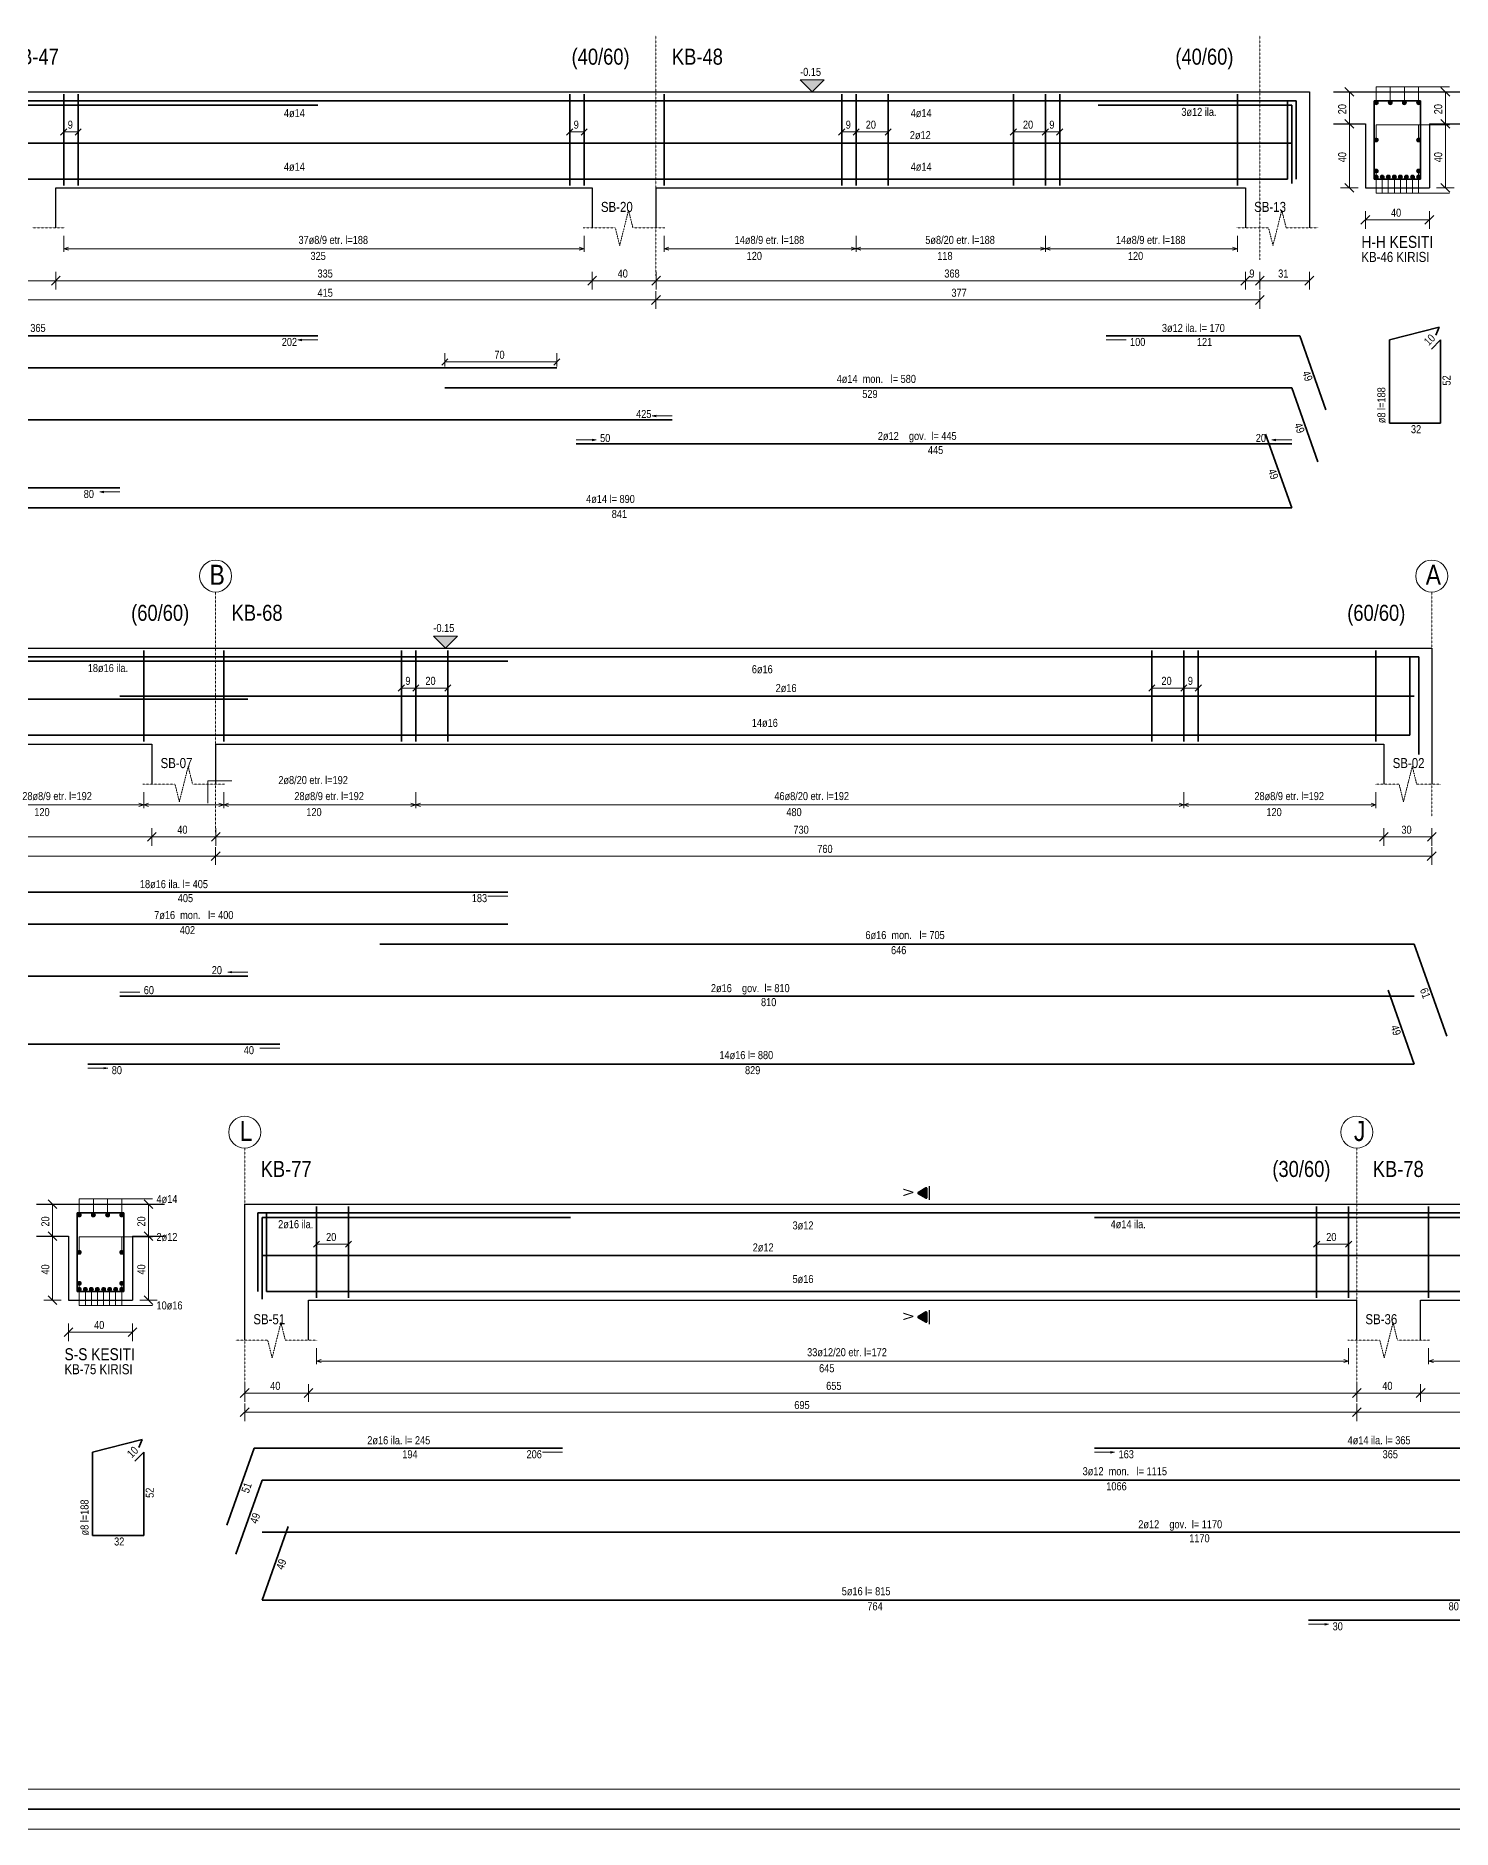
# Model space of a CAD drawing. Header units: millimetres. Extents: x -267 to 94375, y 6431 to 10838.
# Drawn here: x 87541 to 89312, y 6532 to 8773 of the extents above; entities that cross this region are included whole.
import ezdxf

# ---------------------------------------------------------------- set-up
doc = ezdxf.new("R2010")
doc.units = ezdxf.units.MM
doc.header["$LTSCALE"] = 0.0001
doc.linetypes.add('DASHED', pattern=[19.05, 12.7, -6.35])
for name, color, linetype, lineweight in [('AKS BALONU (BEYKENT)', 7, 'Continuous', 20), ('AKS CIZGISI (BEYKENT)', 252, 'DASHED', 20), ('AKS NO (BEYKENT)', 3, 'Continuous', 20), ('DONATI (BEYKENT)', 4, 'Continuous', 35), ('DONATI KESIT (BEYKENT)', 7, 'Continuous', 20), ('DONATI YAZISI (BEYKENT)', 3, 'Continuous', 20), ('I.DONATI OKU (BEYKENT)', 160, 'Continuous', 20), ('KESIT ISMI (BEYKENT)', 6, 'Continuous', 20), ('KESIT SINIRI (BEYKENT)', 241, 'DASHED', 20), ('KESIT_(BEYKENT)', 151, 'Continuous', 25), ('KIRIS (BEYKENT)', 2, 'Continuous', 30), ('KIRIS ISMI (BEYKENT)', 40, 'Continuous', 20), ('KOLON ISMI (BEYKENT)', 91, 'Continuous', 20), ('KOT CIZGI (BEYKENT)', 120, 'Continuous', 20), ('KOT YAZI (BEYKENT)', 7, 'Continuous', 20), ('OLCU (BEYKENT)', 14, 'Continuous', 20), ('OLCU YAZISI (BEYKENT)', 7, 'Continuous', 20), ('PENC2', 1, 'Continuous', 20), ('SHEETSUMMARY-50', 152, 'Continuous', 20), ('SheetView', 40, 'Continuous', 20), ('SheetViewOut', 231, 'Continuous', 20)]:
    doc.layers.add(name, color=color, linetype=linetype, lineweight=lineweight)
doc.styles.add('KOT (BEYKENT)', font='')
doc.styles.add('OLCU (BEYKENT)', font='')
doc.styles.add('YAZI (BEYKENT)', font='')
doc.styles.get('KOT (BEYKENT)').set_extended_font_data('Bahnschrift Light Condensed')
doc.styles.get('OLCU (BEYKENT)').set_extended_font_data('Bahnschrift Light Condensed')
doc.styles.get('YAZI (BEYKENT)').set_extended_font_data('Bahnschrift Light Condensed')

msp = doc.modelspace()

# ---------------------------------------------------------------- hatches: boundary and pattern name
at = {"layer": 'DONATI KESIT (BEYKENT)', "lineweight": 30}
h = msp.add_hatch(color=256, dxfattribs=at)
h.dxf.hatch_style = 1
h.paths.add_polyline_path([(89219.08, 8689.28, 1), (89214.08, 8689.28, 1)])
h = msp.add_hatch(color=256, dxfattribs=at)
h.dxf.hatch_style = 1
h.paths.add_polyline_path([(89236.75, 8689.28, 1), (89231.75, 8689.28, 1)])
h = msp.add_hatch(color=256, dxfattribs=at)
h.dxf.hatch_style = 1
h.paths.add_polyline_path([(89254.41, 8689.28, 1), (89249.41, 8689.28, 1)])
h = msp.add_hatch(color=256, dxfattribs=at)
h.dxf.hatch_style = 1
h.paths.add_polyline_path([(89272.08, 8689.28, 1), (89267.08, 8689.28, 1)])
h = msp.add_hatch(color=256, dxfattribs=at)
h.dxf.hatch_style = 1
h.paths.add_polyline_path([(89219.08, 8642.78, 1), (89214.08, 8642.78, 1)])
h = msp.add_hatch(color=256, dxfattribs=at)
h.dxf.hatch_style = 1
h.paths.add_polyline_path([(89272.08, 8642.78, 1), (89267.08, 8642.78, 1)])
h = msp.add_hatch(color=256, dxfattribs=at)
h.dxf.hatch_style = 1
h.paths.add_polyline_path([(89219.08, 8603.78, 1), (89214.08, 8603.78, 1)])
h = msp.add_hatch(color=256, dxfattribs=at)
h.dxf.hatch_style = 1
h.paths.add_polyline_path([(89272.08, 8603.78, 1), (89267.08, 8603.78, 1)])
h = msp.add_hatch(color=256, dxfattribs=at)
h.dxf.hatch_style = 1
h.paths.add_polyline_path([(89219.08, 8596.28, 1), (89214.08, 8596.28, 1)])
h = msp.add_hatch(color=256, dxfattribs=at)
h.dxf.hatch_style = 1
h.paths.add_polyline_path([(89226.65, 8596.28, 1), (89221.65, 8596.28, 1)])
h = msp.add_hatch(color=256, dxfattribs=at)
h.dxf.hatch_style = 1
h.paths.add_polyline_path([(89234.22, 8596.28, 1), (89229.22, 8596.28, 1)])
h = msp.add_hatch(color=256, dxfattribs=at)
h.dxf.hatch_style = 1
h.paths.add_polyline_path([(89241.79, 8596.28, 1), (89236.79, 8596.28, 1)])
h = msp.add_hatch(color=256, dxfattribs=at)
h.dxf.hatch_style = 1
h.paths.add_polyline_path([(89249.36, 8596.28, 1), (89244.36, 8596.28, 1)])
h = msp.add_hatch(color=256, dxfattribs=at)
h.dxf.hatch_style = 1
h.paths.add_polyline_path([(89256.94, 8596.28, 1), (89251.94, 8596.28, 1)])
h = msp.add_hatch(color=256, dxfattribs=at)
h.dxf.hatch_style = 1
h.paths.add_polyline_path([(89264.51, 8596.28, 1), (89259.51, 8596.28, 1)])
h = msp.add_hatch(color=256, dxfattribs=at)
h.dxf.hatch_style = 1
h.paths.add_polyline_path([(89272.08, 8596.28, 1), (89267.08, 8596.28, 1)])
h = msp.add_hatch(color=256, dxfattribs=at)
h.dxf.hatch_style = 1
h.paths.add_polyline_path([(87598.13, 7299.28, 1), (87593.13, 7299.28, 1)])
h = msp.add_hatch(color=256, dxfattribs=at)
h.dxf.hatch_style = 1
h.paths.add_polyline_path([(87615.8, 7299.28, 1), (87610.8, 7299.28, 1)])
h = msp.add_hatch(color=256, dxfattribs=at)
h.dxf.hatch_style = 1
h.paths.add_polyline_path([(87633.46, 7299.28, 1), (87628.46, 7299.28, 1)])
h = msp.add_hatch(color=256, dxfattribs=at)
h.dxf.hatch_style = 1
h.paths.add_polyline_path([(87651.13, 7299.28, 1), (87646.13, 7299.28, 1)])
h = msp.add_hatch(color=256, dxfattribs=at)
h.dxf.hatch_style = 1
h.paths.add_polyline_path([(87598.13, 7252.78, 1), (87593.13, 7252.78, 1)])
h = msp.add_hatch(color=256, dxfattribs=at)
h.dxf.hatch_style = 1
h.paths.add_polyline_path([(87651.13, 7252.78, 1), (87646.13, 7252.78, 1)])
h = msp.add_hatch(color=256, dxfattribs=at)
h.dxf.hatch_style = 1
h.paths.add_polyline_path([(87598.13, 7213.78, 1), (87593.13, 7213.78, 1)])
h = msp.add_hatch(color=256, dxfattribs=at)
h.dxf.hatch_style = 1
h.paths.add_polyline_path([(87651.13, 7213.78, 1), (87646.13, 7213.78, 1)])
h = msp.add_hatch(color=256, dxfattribs=at)
h.dxf.hatch_style = 1
h.paths.add_polyline_path([(87598.13, 7206.28, 1), (87593.13, 7206.28, 1)])
h = msp.add_hatch(color=256, dxfattribs=at)
h.dxf.hatch_style = 1
h.paths.add_polyline_path([(87605.7, 7206.28, 1), (87600.7, 7206.28, 1)])
h = msp.add_hatch(color=256, dxfattribs=at)
h.dxf.hatch_style = 1
h.paths.add_polyline_path([(87613.27, 7206.28, 1), (87608.27, 7206.28, 1)])
h = msp.add_hatch(color=256, dxfattribs=at)
h.dxf.hatch_style = 1
h.paths.add_polyline_path([(87620.84, 7206.28, 1), (87615.84, 7206.28, 1)])
h = msp.add_hatch(color=256, dxfattribs=at)
h.dxf.hatch_style = 1
h.paths.add_polyline_path([(87628.42, 7206.28, 1), (87623.42, 7206.28, 1)])
h = msp.add_hatch(color=256, dxfattribs=at)
h.dxf.hatch_style = 1
h.paths.add_polyline_path([(87635.99, 7206.28, 1), (87630.99, 7206.28, 1)])
h = msp.add_hatch(color=256, dxfattribs=at)
h.dxf.hatch_style = 1
h.paths.add_polyline_path([(87643.56, 7206.28, 1), (87638.56, 7206.28, 1)])
h = msp.add_hatch(color=256, dxfattribs=at)
h.dxf.hatch_style = 1
h.paths.add_polyline_path([(87651.13, 7206.28, 1), (87646.13, 7206.28, 1)])
at = {"layer": 'KESIT_(BEYKENT)'}
h = msp.add_hatch(color=256, dxfattribs=at)
h.dxf.hatch_style = 1
h.paths.add_polyline_path([(88655.27, 7332.18, 0.5773503), (88653.77, 7333.05), (88644.27, 7327.56, 0.5773503), (88644.27, 7325.83), (88653.77, 7320.35, 0.5773503), (88655.27, 7321.21)])
h = msp.add_hatch(color=256, dxfattribs=at)
h.dxf.hatch_style = 1
h.paths.add_polyline_path([(88655.27, 7177.18, 0.5773503), (88653.77, 7178.05), (88644.27, 7172.56, 0.5773503), (88644.27, 7170.83), (88653.77, 7165.35, 0.5773503), (88655.27, 7166.21)])
at = {"layer": 'KOT CIZGI (BEYKENT)'}
for points in [[(88496.58, 8717.78), (88511.58, 8702.78), (88526.58, 8717.78)], [(88038.21, 8022.78), (88053.21, 8007.78), (88068.21, 8022.78)]]:
    msp.add_hatch(color=256, dxfattribs=at).paths.add_polyline_path(points)

# ---------------------------------------------------------------- linework, layer by layer
at = {"layer": 'AKS BALONU (BEYKENT)'}
for centre in [(87766.01, 8097.78), (89286.01, 8097.78), (87802.33, 7402.78), (89192.33, 7402.78)]:
    msp.add_circle(centre, 20, dxfattribs=at)
at = {"layer": 'AKS CIZGISI (BEYKENT)'}
for p, q in [((88316.38, 8772.78), (88316.38, 8472.78)), ((89071.08, 8772.78), (89071.08, 8492.78)), ((87766.01, 8077.78), (87766.01, 7777.78)), ((89286.01, 8077.78), (89286.01, 7797.78)), ((87802.33, 7382.78), (87802.33, 7082.78)), ((89192.33, 7382.78), (89192.33, 7082.78))]:
    msp.add_line(p, q, dxfattribs=at)
at = {"layer": 'DONATI (BEYKENT)'}
for p, q in [((87576.18, 8699.78), (87576.18, 8585.78)), ((87594.18, 8699.78), (87594.18, 8585.78)), ((88208.58, 8699.78), (88208.58, 8585.78)), ((88226.58, 8699.78), (88226.58, 8585.78)), ((88326.58, 8699.78), (88326.58, 8585.78)), ((88548.58, 8699.78), (88548.58, 8585.78)), ((88566.58, 8699.78), (88566.58, 8585.78)), ((88606.58, 8699.78), (88606.58, 8585.78)), ((88763.08, 8699.78), (88763.08, 8585.78)), ((88803.08, 8699.78), (88803.08, 8585.78)), ((88821.08, 8699.78), (88821.08, 8585.78)), ((89043.08, 8699.78), (89043.08, 8585.78)), ((86112.68, 8691.78), (88192.46, 8691.78)), ((87158.68, 8686.28), (87893.68, 8686.28)), ((88052.46, 8691.78), (89116.58, 8691.78)), ((88868.95, 8686.28), (89111.08, 8686.28)), ((89105.58, 8593.78), (89105.58, 8691.78)), ((89111.08, 8686.28), (89111.08, 8588.28)), ((89116.58, 8691.78), (89116.58, 8593.78)), ((89214.08, 8691.78), (89272.08, 8691.78)), ((89214.08, 8593.78), (89214.08, 8691.78)), ((89272.08, 8691.78), (89272.08, 8593.78)), ((86118.18, 8638.78), (89111.08, 8638.78)), ((86123.68, 8593.78), (87646.18, 8593.78)), ((87426.18, 8593.78), (89105.58, 8593.78)), ((89272.08, 8593.78), (89214.08, 8593.78)), ((89233.08, 8392.78), (89295.17, 8408.78)), ((89291.17, 8398.78), (89295.17, 8408.78)), ((87158.68, 8397.78), (87893.68, 8397.78)), ((88878.96, 8397.78), (89121.08, 8397.78)), ((89121.08, 8397.78), (89153.75, 8305.39)), ((89233.08, 8392.78), (89233.08, 8288.78)), ((89285.78, 8381.46), (89297.08, 8392.78)), ((89297.08, 8288.78), (89297.08, 8392.78)), ((86118.18, 8357.78), (88192.46, 8357.78)), ((88052.46, 8332.78), (89111.08, 8332.78)), ((89111.08, 8332.78), (89143.75, 8240.39)), ((86118.18, 8292.78), (88336.58, 8292.78)), ((89111.08, 8182.78), (89078.41, 8275.18)), ((89297.08, 8288.78), (89233.08, 8288.78)), ((88216.58, 8262.78), (89111.08, 8262.78)), ((86118.18, 8207.78), (87646.18, 8207.78)), ((87426.18, 8182.78), (89111.08, 8182.78)), ((87676.21, 8004.78), (87676.21, 7890.78)), ((87776.21, 8004.78), (87776.21, 7890.78)), ((87998.21, 8004.78), (87998.21, 7890.78)), ((88016.21, 8004.78), (88016.21, 7890.78)), ((88056.21, 8004.78), (88056.21, 7890.78)), ((88936.2, 8004.78), (88936.2, 7890.78)), ((88976.21, 8004.78), (88976.21, 7890.78)), ((88994.2, 8004.78), (88994.2, 7890.78)), ((89216.2, 8004.78), (89216.2, 7890.78)), ((87321.21, 7991.28), (88131.21, 7991.28)), ((87326.21, 7996.78), (88131.21, 7996.78)), ((87971.21, 7996.78), (89269.7, 7996.78)), ((89258.71, 7898.78), (89258.71, 7996.78)), ((89269.7, 7996.78), (89269.7, 7874.78)), ((86126.21, 7943.78), (87806.21, 7943.78)), ((87646.21, 7947.78), (89264.21, 7947.78)), ((86086.21, 7898.78), (87846.21, 7898.78)), ((87606.21, 7898.78), (89258.71, 7898.78)), ((87321.21, 7702.78), (88131.21, 7702.78)), ((87326.21, 7662.78), (88131.21, 7662.78)), ((87971.21, 7637.78), (89264.21, 7637.78)), ((89264.21, 7637.78), (89304.87, 7522.76)), ((86126.21, 7597.78), (87806.21, 7597.78)), ((89264.21, 7487.78), (89231.54, 7580.18)), ((87646.21, 7572.78), (89264.21, 7572.78)), ((86086.21, 7512.78), (87846.21, 7512.78)), ((87606.21, 7487.78), (89264.21, 7487.78)), ((87892.13, 7309.78), (87892.13, 7195.78)), ((87932.13, 7309.78), (87932.13, 7195.78)), ((89142.13, 7309.78), (89142.13, 7195.78)), ((89182.13, 7309.78), (89182.13, 7195.78)), ((89282.13, 7309.78), (89282.13, 7195.78)), ((87593.13, 7301.78), (87651.13, 7301.78)), ((87593.13, 7203.78), (87593.13, 7301.78)), ((87651.13, 7301.78), (87651.13, 7203.78)), ((87818.63, 7203.78), (87818.63, 7301.78)), ((87818.63, 7301.78), (89954.33, 7301.78)), ((87824.13, 7194.28), (87824.13, 7296.28)), ((87824.13, 7296.28), (88209.63, 7296.28)), ((87829.63, 7301.78), (87829.63, 7203.78)), ((88864.63, 7296.28), (89599.63, 7296.28)), ((87824.13, 7248.78), (90161.73, 7248.78)), ((87651.13, 7203.78), (87593.13, 7203.78)), ((87829.63, 7203.78), (89352.13, 7203.78)), ((89132.13, 7203.78), (90161.73, 7203.78)), ((87612.13, 7002.78), (87674.22, 7018.78)), ((87670.22, 7008.78), (87674.22, 7018.78)), ((87612.13, 7002.78), (87612.13, 6898.78)), ((87664.83, 6991.46), (87676.13, 7002.78)), ((87676.13, 6898.78), (87676.13, 7002.78)), ((87780.13, 6911.61), (87814.13, 7007.78)), ((87814.13, 7007.78), (88199.63, 7007.78)), ((88864.63, 7007.78), (89599.63, 7007.78)), ((87791.46, 6875.39), (87824.13, 6967.78)), ((87824.13, 6967.78), (89954.33, 6967.78)), ((87856.8, 6910.18), (87824.13, 6817.78)), ((87824.13, 6902.78), (90161.73, 6902.78)), ((87676.13, 6898.78), (87612.13, 6898.78)), ((87824.13, 6817.78), (89352.13, 6817.78)), ((89132.13, 6792.78), (90161.73, 6792.78))]:
    msp.add_line(p, q, dxfattribs=at)
at = {"layer": 'DONATI KESIT (BEYKENT)'}
for centre in [(89216.58, 8689.28), (89234.25, 8689.28), (89251.91, 8689.28), (89269.58, 8689.28), (89216.58, 8642.78), (89269.58, 8642.78), (89216.58, 8603.78), (89269.58, 8603.78), (89216.58, 8596.28), (89224.15, 8596.28), (89231.72, 8596.28), (89239.29, 8596.28), (89246.86, 8596.28), (89254.44, 8596.28), (89262.01, 8596.28), (89269.58, 8596.28), (87595.63, 7299.28), (87613.3, 7299.28), (87630.96, 7299.28), (87648.63, 7299.28), (87595.63, 7252.78), (87648.63, 7252.78), (87595.63, 7213.78), (87648.63, 7213.78), (87595.63, 7206.28), (87603.2, 7206.28), (87610.77, 7206.28), (87618.34, 7206.28), (87625.92, 7206.28), (87633.49, 7206.28), (87641.06, 7206.28), (87648.63, 7206.28)]:
    msp.add_circle(centre, 2.5, dxfattribs=at)
at = {"layer": 'I.DONATI OKU (BEYKENT)'}
for p, q in [((89216.58, 8689.28), (89216.58, 8709.28)), ((89216.58, 8709.28), (89308.08, 8709.28)), ((89234.25, 8689.28), (89234.25, 8709.28)), ((89251.91, 8689.28), (89251.91, 8709.28)), ((89269.58, 8689.28), (89269.58, 8709.28)), ((89216.58, 8642.78), (89216.58, 8661.78)), ((89216.58, 8661.78), (89308.08, 8661.78)), ((89269.58, 8642.78), (89269.58, 8661.78)), ((89216.58, 8603.78), (89216.58, 8576.28)), ((89224.15, 8596.28), (89224.15, 8576.28)), ((89231.72, 8596.28), (89231.72, 8576.28)), ((89239.29, 8596.28), (89239.29, 8576.28)), ((89246.86, 8596.28), (89246.86, 8576.28)), ((89254.44, 8596.28), (89254.44, 8576.28)), ((89262.01, 8596.28), (89262.01, 8576.28)), ((89269.58, 8603.78), (89269.58, 8576.28)), ((89216.58, 8576.28), (89308.08, 8576.28)), ((87576.18, 8522.78), (87576.18, 8502.78)), ((88226.58, 8522.78), (88226.58, 8502.78)), ((88326.58, 8522.78), (88326.58, 8502.78)), ((88566.58, 8522.78), (88566.58, 8502.78)), ((88803.08, 8522.78), (88803.08, 8502.78)), ((89043.08, 8522.78), (89043.08, 8502.78)), ((87576.18, 8506.78), (87582.18, 8508.78)), ((87576.18, 8506.78), (88226.58, 8506.78)), ((87576.18, 8506.78), (87582.18, 8504.78)), ((88226.58, 8506.78), (88220.58, 8508.78)), ((88226.58, 8506.78), (88220.58, 8504.78)), ((88326.58, 8506.78), (88332.58, 8508.78)), ((88326.58, 8506.78), (89043.08, 8506.78)), ((88326.58, 8506.78), (88332.58, 8504.78)), ((88560.58, 8508.78), (88572.58, 8504.78)), ((88560.58, 8504.78), (88572.58, 8508.78)), ((88797.08, 8508.78), (88809.08, 8504.78)), ((88797.08, 8504.78), (88809.08, 8508.78)), ((89043.08, 8506.78), (89037.08, 8508.78)), ((89043.08, 8506.78), (89037.08, 8504.78)), ((87868.68, 8392.78), (87873.58, 8393.76)), ((87893.68, 8392.78), (87868.68, 8392.78)), ((87868.68, 8392.78), (87873.58, 8391.8)), ((88878.96, 8392.78), (88903.95, 8392.78)), ((88311.58, 8297.78), (88316.49, 8298.76)), ((88336.58, 8297.78), (88311.58, 8297.78)), ((88311.58, 8297.78), (88316.49, 8296.8)), ((88216.58, 8267.78), (88241.58, 8267.78)), ((88241.58, 8267.78), (88236.68, 8268.76)), ((88241.58, 8267.78), (88236.68, 8266.8)), ((89086.08, 8267.78), (89090.98, 8268.76)), ((89111.08, 8267.78), (89086.08, 8267.78)), ((89086.08, 8267.78), (89090.98, 8266.8)), ((87621.18, 8202.78), (87626.08, 8203.76)), ((87646.18, 8202.78), (87621.18, 8202.78)), ((87621.18, 8202.78), (87626.08, 8201.8)), ((87676.21, 7827.78), (87676.21, 7807.78)), ((87776.21, 7827.78), (87776.21, 7807.78)), ((88016.21, 7827.78), (88016.21, 7807.78)), ((88976.21, 7827.78), (88976.21, 7807.78)), ((89216.2, 7827.78), (89216.2, 7807.78)), ((86256.21, 7811.78), (87676.21, 7811.78)), ((87676.21, 7811.78), (87670.21, 7813.78)), ((87676.21, 7811.78), (87670.21, 7809.78)), ((87776.21, 7811.78), (87782.21, 7813.78)), ((87776.21, 7811.78), (89216.2, 7811.78)), ((87776.21, 7811.78), (87782.21, 7809.78)), ((88010.21, 7813.78), (88022.21, 7809.78)), ((88010.21, 7809.78), (88022.21, 7813.78)), ((88970.21, 7813.78), (88982.21, 7809.78)), ((88970.21, 7809.78), (88982.21, 7813.78)), ((89216.2, 7811.78), (89210.21, 7813.78)), ((89216.2, 7811.78), (89210.21, 7809.78)), ((88131.21, 7697.78), (88106.21, 7697.78)), ((87781.21, 7602.78), (87786.11, 7603.76)), ((87806.21, 7602.78), (87781.21, 7602.78)), ((87781.21, 7602.78), (87786.11, 7601.8)), ((87646.21, 7577.78), (87671.21, 7577.78)), ((87846.21, 7507.78), (87821.21, 7507.78)), ((87606.21, 7482.78), (87631.21, 7482.78)), ((87631.21, 7482.78), (87626.3, 7483.76)), ((87631.21, 7482.78), (87626.3, 7481.8)), ((87595.63, 7299.28), (87595.63, 7319.28)), ((87595.63, 7319.28), (87687.13, 7319.28)), ((87613.3, 7299.28), (87613.3, 7319.28)), ((87630.96, 7299.28), (87630.96, 7319.28)), ((87648.63, 7299.28), (87648.63, 7319.28)), ((87595.63, 7252.78), (87595.63, 7271.78)), ((87595.63, 7271.78), (87687.13, 7271.78)), ((87648.63, 7252.78), (87648.63, 7271.78)), ((87595.63, 7213.78), (87595.63, 7186.28)), ((87603.2, 7206.28), (87603.2, 7186.28)), ((87610.77, 7206.28), (87610.77, 7186.28)), ((87618.34, 7206.28), (87618.34, 7186.28)), ((87625.92, 7206.28), (87625.92, 7186.28)), ((87633.49, 7206.28), (87633.49, 7186.28)), ((87641.06, 7206.28), (87641.06, 7186.28)), ((87648.63, 7213.78), (87648.63, 7186.28)), ((87595.63, 7186.28), (87687.13, 7186.28)), ((87892.13, 7132.78), (87892.13, 7112.78)), ((89182.13, 7132.78), (89182.13, 7112.78)), ((89282.13, 7132.78), (89282.13, 7112.78)), ((87892.13, 7116.78), (87898.13, 7118.78)), ((87892.13, 7116.78), (89182.13, 7116.78)), ((87892.13, 7116.78), (87898.13, 7114.78)), ((89182.13, 7116.78), (89176.13, 7118.78)), ((89182.13, 7116.78), (89176.13, 7114.78)), ((89282.13, 7116.78), (89288.13, 7118.78)), ((89282.13, 7116.78), (90011.73, 7116.78)), ((89282.13, 7116.78), (89288.13, 7114.78)), ((88199.63, 7002.78), (88174.63, 7002.78)), ((88864.63, 7002.78), (88889.63, 7002.78)), ((88889.63, 7002.78), (88884.72, 7003.76)), ((88889.63, 7002.78), (88884.72, 7001.8)), ((89132.13, 6787.78), (89157.13, 6787.78)), ((89157.13, 6787.78), (89152.22, 6788.76)), ((89157.13, 6787.78), (89152.22, 6786.8))]:
    msp.add_line(p, q, dxfattribs=at)
at = {"layer": 'KESIT SINIRI (BEYKENT)'}
for p, q in [((88276.58, 8532.78), (88282.08, 8554.78)), ((88282.08, 8554.78), (88287.58, 8532.78)), ((89093.08, 8532.78), (89098.58, 8554.78)), ((89098.58, 8554.78), (89104.08, 8532.78)), ((87537.18, 8532.78), (87577.18, 8532.78)), ((88225.58, 8532.78), (88265.58, 8532.78)), ((88265.58, 8532.78), (88271.08, 8510.78)), ((88271.08, 8510.78), (88276.58, 8532.78)), ((88287.58, 8532.78), (88327.58, 8532.78)), ((89042.08, 8532.78), (89082.08, 8532.78)), ((89082.08, 8532.78), (89087.58, 8510.78)), ((89087.58, 8510.78), (89093.08, 8532.78)), ((89104.08, 8532.78), (89144.08, 8532.78)), ((87726.21, 7837.78), (87731.71, 7859.78)), ((87731.71, 7859.78), (87737.21, 7837.78)), ((89256.21, 7837.78), (89261.71, 7859.78)), ((89261.71, 7859.78), (89267.2, 7837.78)), ((87675.21, 7837.78), (87715.21, 7837.78)), ((87715.21, 7837.78), (87720.71, 7815.78)), ((87720.71, 7815.78), (87726.21, 7837.78)), ((87737.21, 7837.78), (87777.21, 7837.78)), ((89215.21, 7837.78), (89245.2, 7837.78)), ((89245.2, 7837.78), (89250.71, 7815.78)), ((89250.71, 7815.78), (89256.21, 7837.78)), ((89267.2, 7837.78), (89297.21, 7837.78)), ((87842.13, 7142.78), (87847.63, 7164.78)), ((87847.63, 7164.78), (87853.13, 7142.78)), ((89232.13, 7142.78), (89237.63, 7164.78)), ((89237.63, 7164.78), (89243.13, 7142.78)), ((87791.13, 7142.78), (87831.13, 7142.78)), ((87831.13, 7142.78), (87836.63, 7120.78)), ((87836.63, 7120.78), (87842.13, 7142.78)), ((87853.13, 7142.78), (87893.13, 7142.78)), ((89181.13, 7142.78), (89221.13, 7142.78)), ((89221.13, 7142.78), (89226.63, 7120.78)), ((89226.63, 7120.78), (89232.13, 7142.78)), ((89243.13, 7142.78), (89283.13, 7142.78))]:
    msp.add_line(p, q, dxfattribs=at)
at = {"layer": 'KESIT_(BEYKENT)'}
for p, q in [((88657.77, 7335.36), (88657.77, 7318.04)), ((88657.77, 7180.36), (88657.77, 7163.04))]:
    msp.add_line(p, q, dxfattribs=at)
at = {"layer": 'KESIT_(BEYKENT)', "flags": 128}
for points in [[(88653.77, 7333.05), (88644.27, 7327.56, 0.5773503), (88644.27, 7325.83), (88653.77, 7320.35, 0.5773503), (88655.27, 7321.21), (88655.27, 7332.18, 0.5773503)], [(88653.77, 7178.05), (88644.27, 7172.56, 0.5773503), (88644.27, 7170.83), (88653.77, 7165.35, 0.5773503), (88655.27, 7166.21), (88655.27, 7177.18, 0.5773503)]]:
    msp.add_lwpolyline(points, format="xyb", close=True, dxfattribs=at)
at = {"layer": 'KIRIS (BEYKENT)'}
for p, q in [((86096.18, 8702.78), (89133.08, 8702.78)), ((89133.08, 8702.78), (89133.08, 8532.78)), ((89163.08, 8702.78), (89323.08, 8702.78)), ((89163.08, 8662.78), (89203.08, 8662.78)), ((89203.08, 8662.78), (89203.08, 8582.78)), ((89283.08, 8662.78), (89323.08, 8662.78)), ((89283.08, 8662.78), (89283.08, 8582.78)), ((87566.18, 8532.78), (87566.18, 8582.78)), ((87566.18, 8582.78), (88236.58, 8582.78)), ((88236.58, 8582.78), (88236.58, 8532.78)), ((88316.58, 8532.78), (88316.58, 8582.78)), ((88316.58, 8582.78), (89053.08, 8582.78)), ((89053.08, 8582.78), (89053.08, 8532.78)), ((89203.08, 8582.78), (89283.08, 8582.78)), ((83361.24, 8007.78), (89286.21, 8007.78)), ((89286.21, 8007.78), (89286.21, 7837.78)), ((86246.21, 7887.78), (87686.21, 7887.78)), ((87686.21, 7887.78), (87686.21, 7837.78)), ((87766.21, 7837.78), (87766.21, 7887.78)), ((87766.21, 7887.78), (89226.21, 7887.78)), ((89226.21, 7887.78), (89226.21, 7837.78)), ((87542.13, 7312.78), (87702.13, 7312.78)), ((87802.13, 7312.78), (90322.33, 7312.78)), ((87802.13, 7312.78), (87802.13, 7142.78)), ((87542.13, 7272.78), (87582.13, 7272.78)), ((87582.13, 7272.78), (87582.13, 7192.78)), ((87662.13, 7272.78), (87702.13, 7272.78)), ((87662.13, 7272.78), (87662.13, 7192.78)), ((87582.13, 7192.78), (87662.13, 7192.78)), ((87882.13, 7142.78), (87882.13, 7192.78)), ((87882.13, 7192.78), (89192.13, 7192.78)), ((89192.13, 7192.78), (89192.13, 7142.78)), ((89272.13, 7142.78), (89272.13, 7192.78)), ((89272.13, 7192.78), (90021.73, 7192.78))]:
    msp.add_line(p, q, dxfattribs=at)
at = {"layer": 'KOT CIZGI (BEYKENT)'}
for p, q in [((88496.58, 8717.78), (88526.58, 8717.78)), ((88511.58, 8702.78), (88496.58, 8717.78)), ((88511.58, 8702.78), (88526.58, 8717.78)), ((88491.58, 8702.78), (88531.58, 8702.78)), ((88038.21, 8022.78), (88068.21, 8022.78)), ((88053.21, 8007.78), (88038.21, 8022.78)), ((88053.21, 8007.78), (88068.21, 8022.78)), ((88033.21, 8007.78), (88073.21, 8007.78))]:
    msp.add_line(p, q, dxfattribs=at)
at = {"layer": 'OLCU (BEYKENT)'}
for p, q in [((89172.08, 8702.78), (89194.08, 8702.78)), ((89188.58, 8697.28), (89177.58, 8708.28)), ((89183.08, 8582.78), (89183.08, 8702.78)), ((89292.08, 8702.78), (89314.08, 8702.78)), ((89308.58, 8697.28), (89297.58, 8708.28)), ((89303.08, 8582.78), (89303.08, 8702.78)), ((87572.3, 8648.89), (87580.06, 8656.68)), ((87576.19, 8641.78), (87576.18, 8663.78)), ((87576.18, 8652.78), (87594.18, 8652.78)), ((87590.3, 8648.89), (87598.06, 8656.68)), ((87594.19, 8641.78), (87594.18, 8663.78)), ((88204.7, 8648.89), (88212.46, 8656.68)), ((88208.59, 8641.78), (88208.58, 8663.78)), ((88208.58, 8652.78), (88226.58, 8652.78)), ((88222.7, 8648.89), (88230.46, 8656.68)), ((88226.59, 8641.78), (88226.58, 8663.78)), ((88544.7, 8648.89), (88552.46, 8656.68)), ((88548.59, 8641.78), (88548.58, 8663.78)), ((88548.58, 8652.78), (88606.58, 8652.78)), ((88562.7, 8648.89), (88570.46, 8656.68)), ((88566.59, 8641.78), (88566.58, 8663.78)), ((88602.7, 8648.89), (88610.46, 8656.68)), ((88606.59, 8641.78), (88606.58, 8663.78)), ((88759.2, 8648.89), (88766.96, 8656.68)), ((88763.09, 8641.78), (88763.08, 8663.78)), ((88763.08, 8652.78), (88821.08, 8652.78)), ((88799.19, 8648.89), (88806.96, 8656.68)), ((88803.09, 8641.78), (88803.07, 8663.78)), ((88817.2, 8648.89), (88824.96, 8656.68)), ((88821.09, 8641.78), (88821.08, 8663.78)), ((89172.08, 8662.78), (89194.08, 8662.78)), ((89177.58, 8668.28), (89188.58, 8657.28)), ((89292.08, 8662.78), (89314.08, 8662.78)), ((89297.58, 8668.28), (89308.58, 8657.28)), ((89177.58, 8588.28), (89188.58, 8577.28)), ((89297.58, 8588.28), (89308.58, 8577.28)), ((89172.08, 8582.78), (89194.08, 8582.78)), ((89292.08, 8582.78), (89314.08, 8582.78)), ((89208.58, 8548.28), (89197.58, 8537.28)), ((89203.08, 8553.78), (89203.08, 8531.78)), ((89203.08, 8542.78), (89283.08, 8542.78)), ((89277.58, 8537.28), (89288.58, 8548.28)), ((89283.08, 8531.78), (89283.08, 8553.78)), ((87571.68, 8472.28), (87560.68, 8461.28)), ((87566.18, 8477.78), (87566.18, 8455.78)), ((88242.08, 8472.28), (88231.08, 8461.28)), ((88236.58, 8477.78), (88236.58, 8455.78)), ((88322.08, 8472.28), (88311.08, 8461.28)), ((88316.58, 8477.78), (88316.58, 8455.78)), ((89058.58, 8472.28), (89047.58, 8461.28)), ((89053.08, 8477.78), (89053.08, 8455.78)), ((89076.58, 8472.28), (89065.58, 8461.28)), ((89071.08, 8477.78), (89071.08, 8455.78)), ((89127.58, 8461.28), (89138.58, 8472.28)), ((89133.08, 8477.78), (89133.08, 8455.78)), ((87486.38, 8466.78), (88316.38, 8466.78)), ((88316.38, 8453.78), (88316.38, 8431.78)), ((88316.58, 8466.78), (89133.08, 8466.78)), ((89071.08, 8453.78), (89071.08, 8431.78)), ((86096.38, 8442.78), (89071.08, 8442.78)), ((88321.88, 8448.28), (88310.88, 8437.28)), ((89065.58, 8437.28), (89076.58, 8448.28)), ((88048.57, 8361.39), (88056.34, 8369.18)), ((88052.46, 8359.78), (88052.45, 8376.28)), ((88052.46, 8365.28), (88192.46, 8365.28)), ((88188.57, 8361.39), (88196.34, 8369.18)), ((88192.46, 8359.78), (88192.45, 8376.28)), ((87994.32, 7953.89), (88002.09, 7961.68)), ((87998.21, 7946.78), (87998.2, 7968.78)), ((87998.21, 7957.78), (88056.21, 7957.78)), ((88012.32, 7953.89), (88020.09, 7961.68)), ((88016.22, 7946.78), (88016.2, 7968.78)), ((88052.32, 7953.89), (88060.09, 7961.68)), ((88056.22, 7946.78), (88056.2, 7968.78)), ((88932.32, 7953.89), (88940.09, 7961.68)), ((88936.21, 7946.78), (88936.2, 7968.78)), ((88936.2, 7957.78), (88994.2, 7957.78)), ((88972.32, 7953.89), (88980.09, 7961.68)), ((88976.21, 7946.78), (88976.2, 7968.78)), ((88990.32, 7953.89), (88998.09, 7961.68)), ((88994.21, 7946.78), (88994.2, 7968.78)), ((87691.71, 7777.28), (87680.71, 7766.28)), ((87686.21, 7782.78), (87686.21, 7760.78)), ((87771.71, 7777.28), (87760.71, 7766.28)), ((87766.21, 7782.78), (87766.21, 7760.78)), ((89231.71, 7777.28), (89220.71, 7766.28)), ((89226.21, 7782.78), (89226.21, 7760.78)), ((89280.71, 7766.28), (89291.7, 7777.28)), ((89286.21, 7782.78), (89286.21, 7760.78)), ((86246.21, 7771.78), (87766.01, 7771.78)), ((87766.01, 7758.78), (87766.01, 7736.78)), ((87766.21, 7771.78), (89286.01, 7771.78)), ((89286.01, 7758.78), (89286.01, 7736.78)), ((83361.44, 7747.78), (89286.01, 7747.78)), ((87771.51, 7753.28), (87760.51, 7742.28)), ((89280.51, 7742.28), (89291.51, 7753.28)), ((87551.13, 7312.78), (87573.13, 7312.78)), ((87567.63, 7307.28), (87556.63, 7318.28)), ((87562.13, 7192.78), (87562.13, 7312.78)), ((87671.13, 7312.78), (87693.13, 7312.78)), ((87687.63, 7307.28), (87676.63, 7318.28)), ((87682.13, 7192.78), (87682.13, 7312.78)), ((87551.13, 7272.78), (87573.13, 7272.78)), ((87556.63, 7278.28), (87567.63, 7267.28)), ((87671.13, 7272.78), (87693.13, 7272.78)), ((87676.63, 7278.28), (87687.63, 7267.28)), ((87888.24, 7258.89), (87896.01, 7266.68)), ((87892.14, 7251.78), (87892.13, 7273.78)), ((87892.13, 7262.78), (87932.13, 7262.78)), ((87928.24, 7258.89), (87936.01, 7266.68)), ((87932.14, 7251.78), (87932.12, 7273.78)), ((89138.24, 7258.89), (89146.01, 7266.68)), ((89142.14, 7251.78), (89142.12, 7273.78)), ((89142.13, 7262.78), (89182.13, 7262.78)), ((89178.24, 7258.89), (89186.01, 7266.68)), ((89182.14, 7251.78), (89182.12, 7273.78)), ((87556.63, 7198.28), (87567.63, 7187.28)), ((87676.63, 7198.28), (87687.63, 7187.28)), ((87551.13, 7192.78), (87573.13, 7192.78)), ((87671.13, 7192.78), (87693.13, 7192.78)), ((87587.63, 7158.28), (87576.63, 7147.28)), ((87582.13, 7163.78), (87582.13, 7141.78)), ((87582.13, 7152.78), (87662.13, 7152.78)), ((87656.63, 7147.28), (87667.63, 7158.28)), ((87662.13, 7141.78), (87662.13, 7163.78)), ((87807.83, 7082.28), (87796.83, 7071.28)), ((87802.33, 7087.78), (87802.33, 7065.78)), ((87887.63, 7082.28), (87876.63, 7071.28)), ((87882.13, 7087.78), (87882.13, 7065.78)), ((89197.83, 7082.28), (89186.83, 7071.28)), ((89192.33, 7087.78), (89192.33, 7065.78)), ((89277.63, 7082.28), (89266.63, 7071.28)), ((89272.13, 7087.78), (89272.13, 7065.78)), ((87802.33, 7076.78), (89192.13, 7076.78)), ((87802.33, 7063.78), (87802.33, 7041.78)), ((89192.33, 7076.78), (90322.33, 7076.78)), ((89192.33, 7063.78), (89192.33, 7041.78)), ((87807.83, 7058.28), (87796.83, 7047.28)), ((87802.33, 7052.78), (90022.33, 7052.78)), ((89197.83, 7058.28), (89186.83, 7047.28))]:
    msp.add_line(p, q, dxfattribs=at)
at = {"layer": 'PENC2'}
for p, q in [((87756.21, 7813.78), (87756.21, 7841.78)), ((87786.21, 7841.78), (87756.21, 7841.78)), ((87676.21, 7811.78), (87682.21, 7813.78)), ((87676.21, 7811.78), (87776.21, 7811.78)), ((87676.21, 7811.78), (87682.21, 7809.78)), ((87776.21, 7811.78), (87770.21, 7813.78)), ((87776.21, 7811.78), (87770.21, 7809.78))]:
    msp.add_line(p, q, dxfattribs=at)
at = {"layer": 'SHEETSUMMARY-50', "const_width": 2, "flags": 128}
msp.add_lwpolyline([(72679.28, 6556.81), (94349.5, 6556.81), (94349.5, 10706.81), (72679.28, 10706.81)], close=True, dxfattribs=at)
at = {"layer": 'SheetView'}
msp.add_lwpolyline([(72704.28, 6581.81), (93724.5, 6581.81), (93724.5, 10681.81), (72704.28, 10681.81)], close=True, dxfattribs=at)
at = {"layer": 'SheetViewOut'}
msp.add_lwpolyline([(72654.28, 6531.81), (94374.5, 6531.81), (94374.5, 10731.81), (72654.28, 10731.81)], close=True, dxfattribs=at)

# ---------------------------------------------------------------- texts
at = {"layer": 'AKS NO (BEYKENT)', "style": 'YAZI (BEYKENT)'}
for s, p in [('B', (87758.41, 8086.78)), ('A', (89278.5, 8086.78)), ('L', (87796.17, 7391.78)), ('J', (89188.77, 7391.78))]:
    msp.add_text(s, height=25, dxfattribs=at).set_placement(p)
at = {"layer": 'DONATI YAZISI (BEYKENT)', "style": 'YAZI (BEYKENT)'}
for s, p in [('4ø14', (87851.38, 8671.28)), ('4ø14', (88634.83, 8671.28)), ('3ø12 ila.', (88973.12, 8672.78)), ('2ø12', (88633.73, 8643.78)), ('4ø14', (87851.38, 8604.28)), ('4ø14', (88634.83, 8604.28)), (' 37ø8/9 etr. l=188', (87866.38, 8512.78)), (' 14ø8/9 etr. l=188', (88411.58, 8512.78)), (' 5ø8/20 etr. l=188', (88649.83, 8512.78)), (' 14ø8/9 etr. l=188', (88888.08, 8512.78)), ('7ø16 ila. l= 365', (87474.87, 8402.78)), ('3ø12 ila. l= 170', (88948.75, 8402.78)), ('4ø14  mon.   l= 580', (88542.27, 8339.09)), ('2ø12    gov.  l= 445', (88593.73, 8267.78)), ('4ø14 l= 890', (88229.13, 8189.09)), ('18ø16 ila.', (87606.25, 7977.78)), ('6ø16', (88436.21, 7976.28)), ('2ø16', (88466.01, 7952.78)), ('14ø16', (88436.21, 7909.28)), (' 2ø8/20 etr. l=192', (87841.21, 7837.78)), (' 28ø8/9 etr. l=192', (87521.21, 7817.78)), (' 28ø8/9 etr. l=192', (87861.21, 7817.78)), (' 46ø8/20 etr. l=192', (88461.21, 7817.78)), (' 28ø8/9 etr. l=192', (89061.21, 7817.78)), ('18ø16 ila. l= 405', (87671.38, 7707.78)), ('7ø16  mon.   l= 400', (87689.21, 7669.09)), ('6ø16  mon.   l= 705', (88578.21, 7644.09)), ('2ø16    gov.  l= 810', (88385.07, 7577.78)), ('14ø16 l= 880', (88395.71, 7494.09)), ('4ø14', (87692.13, 7314.28)), ('2ø16 ila.', (87844.17, 7282.78)), ('3ø12', (88487.13, 7281.28)), ('4ø14 ila.', (88884.67, 7282.78)), ('2ø12', (87692.13, 7266.78)), ('2ø12', (88437.33, 7253.78)), ('5ø16', (88487.13, 7214.28)), ('10ø16', (87692.13, 7181.28)), (' 33ø12/20 etr. l=172', (88502.13, 7122.78)), ('2ø16 ila. l= 245', (87955.6, 7012.78)), ('4ø14 ila. l= 365', (89180.85, 7012.78)), ('3ø12  mon.   l= 1115', (88849.73, 6974.09)), ('2ø12    gov.  l= 1170', (88919.27, 6907.78)), ('5ø16 l= 815', (88548.63, 6824.09))]:
    msp.add_text(s, height=10, dxfattribs=at).set_placement(p)
for p in [(89228.08, 8288.78), (87607.13, 6898.78)]:
    msp.add_text('ø8 l=188', height=10, rotation=90, dxfattribs=at).set_placement(p)
at = {"layer": 'KESIT ISMI (BEYKENT)', "style": 'YAZI (BEYKENT)'}
for s, p in [('H-H KESITI', (89198.08, 8507.78)), ('S-S KESITI', (87577.13, 7117.78))]:
    msp.add_text(s, height=15, dxfattribs=at).set_placement(p)
for p in [(88638.03, 7322.78), (88638.03, 7167.78)]:
    msp.add_text('V', height=12.5, rotation=90, dxfattribs=at).set_placement(p)
at = {"layer": 'KIRIS ISMI (BEYKENT)', "style": 'YAZI (BEYKENT)'}
for s, height, p in [('KB-47', 20, (87506.38, 8736.78)), ('(40/60)', 20, (88210.91, 8736.78)), ('KB-48', 20, (88336.38, 8736.78)), ('(40/60)', 20, (88965.6, 8736.78)), ('KB-46 KIRISI', 12.5, (89198.08, 8490.28)), ('(60/60)', 20, (87660.43, 8041.78)), ('KB-68', 20, (87786.01, 8041.78)), ('(60/60)', 20, (89180.43, 8041.78)), ('KB-77', 20, (87822.33, 7346.78)), ('(30/60)', 20, (89086.82, 7346.78)), ('KB-78', 20, (89212.33, 7346.78)), ('KB-75 KIRISI', 12.5, (87577.13, 7100.28))]:
    msp.add_text(s, height=height, dxfattribs=at).set_placement(p)
at = {"layer": 'KOLON ISMI (BEYKENT)', "style": 'YAZI (BEYKENT)'}
for s, p in [('SB-20', (88247.58, 8552.78)), ('SB-13', (89064.08, 8552.78)), ('SB-07', (87697.21, 7857.78)), ('SB-02', (89237.21, 7857.78)), ('SB-51', (87813.13, 7162.78)), ('SB-36', (89203.13, 7162.78))]:
    msp.add_text(s, height=12.5, dxfattribs=at).set_placement(p)
at = {"layer": 'KOT YAZI (BEYKENT)', "style": 'KOT (BEYKENT)'}
for p in [(88496.58, 8722.78), (88038.21, 8027.78)]:
    msp.add_text('-0.15', height=10, dxfattribs=at).set_placement(p)
at = {"layer": 'OLCU YAZISI (BEYKENT)', "style": 'OLCU (BEYKENT)'}
for s, rotation, p in [('20', 90, (89179.08, 8674.78)), ('20', 90, (89299.08, 8674.78)), ('40', 90, (89179.08, 8614.78)), ('40', 90, (89299.08, 8614.78)), ('10', 45, (89282.24, 8384.98)), ('49', 289.47116, (89123.96, 8352.13)), ('52', 90, (89309.58, 8335.78)), ('49', 289.47116, (89113.96, 8287.13)), ('49', 289, (89081.29, 8229.53)), ('61', 289.47116, (89271.09, 7580.82)), ('49', 289, (89234.42, 7534.53)), ('20', 90, (87558.13, 7284.78)), ('20', 90, (87678.13, 7284.78)), ('40', 90, (87558.13, 7224.78)), ('40', 90, (87678.13, 7224.78)), ('10', 45, (87661.28, 6994.98)), ('52', 90, (87688.63, 6945.78)), ('51', 70.52884, (87807.25, 6950.82)), ('49', 70.52884, (87817.91, 6912.7)), ('49', 70, (87850.58, 6855.1))]:
    msp.add_text(s, height=10, rotation=rotation, dxfattribs=at).set_placement(p)
for s, p in [('9', (87581.18, 8656.78)), ('9', (88213.58, 8656.78)), ('9', (88553.58, 8656.78)), ('20', (88578.58, 8656.78)), ('20', (88775.08, 8656.78)), ('9', (88808.08, 8656.78)), ('40', (89235.08, 8546.78)), (' 325', (87881.38, 8492.78)), (' 120', (88426.58, 8492.78)), (' 118', (88664.83, 8492.78)), (' 120', (88903.08, 8492.78)), ('335', (87893.38, 8470.78)), ('40', (88268.48, 8470.78)), ('368', (88676.83, 8470.78)), ('9', (89058.08, 8470.78)), ('31', (89094.08, 8470.78)), ('415', (87893.38, 8446.78)), ('377', (88685.73, 8446.78)), ('202', (87848.68, 8385.28)), ('100', (88908.95, 8385.28)), ('121', (88992.52, 8385.28)), ('70', (88114.46, 8369.28)), ('529', (88574.27, 8320.28)), ('425', (88291.58, 8295.28)), ('50', (88246.58, 8265.28)), ('20', (89066.08, 8265.28)), ('32', (89260.08, 8276.28)), ('445', (88656.33, 8250.28)), ('80', (87601.18, 8195.28)), ('841', (88261.13, 8170.28)), ('9', (88003.21, 7961.78)), ('20', (88028.2, 7961.78)), ('20', (88948.2, 7961.78)), ('9', (88981.2, 7961.78)), (' 120', (87536.21, 7797.78)), (' 120', (87876.21, 7797.78)), (' 480', (88476.21, 7797.78)), (' 120', (89076.21, 7797.78)), ('40', (87718.11, 7775.78)), ('730', (88488.21, 7775.78)), ('30', (89248.11, 7775.78)), ('760', (88518.01, 7751.78)), ('405', (87718.71, 7690.28)), ('183', (88086.21, 7690.28)), ('402', (87721.21, 7650.28)), ('646', (88610.21, 7625.28)), ('20', (87761.21, 7600.28)), ('60', (87676.21, 7575.28)), ('810', (88447.71, 7560.28)), ('40', (87801.21, 7500.28)), ('80', (87636.21, 7475.28)), ('829', (88427.71, 7475.28)), ('20', (87904.13, 7266.78)), ('20', (89154.13, 7266.78)), ('40', (87614.13, 7156.78)), (' 645', (88517.13, 7102.78)), ('40', (87834.23, 7080.78)), ('655', (88529.13, 7080.78)), ('40', (89224.23, 7080.78)), ('695', (88489.33, 7056.78)), ('194', (87999.38, 6995.28)), ('206', (88154.63, 6995.28)), ('163', (88894.63, 6995.28)), ('365', (89224.63, 6995.28)), ('1066', (88879.23, 6955.28)), ('32', (87639.13, 6886.28)), ('1170', (88982.93, 6890.28)), ('764', (88580.63, 6805.28)), ('80', (89307.13, 6805.28)), ('30', (89162.13, 6780.28))]:
    msp.add_text(s, height=10, dxfattribs=at).set_placement(p)

doc.saveas('drawing.dxf')
